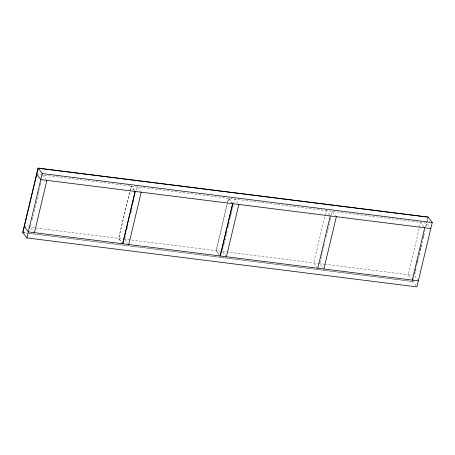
<?xml version="1.0" encoding="UTF-8"?>
<svg xmlns="http://www.w3.org/2000/svg" width="455" height="455" viewBox="0 0 455 455"><rect width="100%" height="100%" fill="white"/><g stroke="black" fill="none" stroke-linecap="round" stroke-linejoin="round"><path stroke-width="0.34" stroke-dasharray="2.27 1.71" d="M31.008 224.554L30.354 227.307L33.624 231.589M32.157 219.737L33.306 214.919M34.125 211.478L35.928 203.908M36.093 203.22L38.226 194.279M38.391 193.591L39.534 188.774M40.353 185.333L41.178 181.892M124.829 238.46L125.324 236.395M127.127 228.825L127.616 226.761M131.063 212.309L131.552 210.244M133.355 202.674L133.85 200.609M136.307 190.287L137.126 186.846L140.396 191.128M227.056 204.517L216.074 250.62L219.344 254.902M227.716 201.764L228.535 198.323L231.8 202.6M227.693 202.469L216.216 250.642L220.3 255.994M227.858 201.781L228.677 198.34L232.761 203.692M223.951 244.523L222.313 251.405L226.397 256.757M224.116 243.835L226.249 234.888M226.408 234.2L227.227 230.759M228.052 227.318L228.541 225.253M228.706 224.565L229.525 221.124M230.344 217.683L232.477 208.737M232.642 208.049L234.769 199.102L238.858 204.454M321.452 256.762L319.814 263.644L323.078 267.927M321.617 256.074L323.75 247.128M323.914 246.439L325.058 241.622M326.207 236.805L327.685 230.611M327.845 229.923L329.977 220.976M330.142 220.288L330.796 217.536M331.456 214.783L332.275 211.342L335.54 215.624M416.098 285.82L412.759 281.44L413.248 279.387M414.55 273.91L415.04 271.851M415.205 271.169L415.859 268.427M416.837 264.321L417.326 262.268M417.491 261.579L418.139 258.844M419.118 254.732L419.447 253.361M420.261 249.937L420.75 247.884M420.915 247.201L421.728 243.778M423.201 237.612L423.85 234.871M425.812 226.658L426.949 221.864M427.114 221.175L427.768 218.44M413.322 279.484L412.833 281.537L27.761 233.199M413.481 278.796L414.459 274.689M414.596 274.126L425.089 230.082M425.88 226.749L428.001 217.848M36.718 174.242L426.727 223.2L430.811 228.552M24.263 226.544L122.998 238.938M123.703 239.029L317.783 263.388M318.352 263.462L324.023 264.173M324.699 264.258L412.236 275.247M22.75 232.482L26.981 233.017M27.687 233.102L412.759 281.44M22.824 232.579L27.055 233.108M423.901 226.715L420.636 222.432L408.175 274.735L411.036 278.483M414.676 276.037L417.536 279.785M329.448 214.857L326.178 210.58L313.717 262.882L316.987 267.159M134.441 190.383L131.176 186.101L118.715 238.403L121.576 242.145M134.299 190.361L131.034 186.084L118.573 238.38L122.657 243.738M125.074 239.683L127.935 243.431M42.816 175.01L46.08 179.287"/><path stroke-width="0.68" d="M38.083 168.111L22.75 232.482L26.908 237.931L416.916 286.889L432.25 222.518L428.092 217.069L38.083 168.111L42.241 173.56L432.25 222.518M22.824 232.579L38.157 168.208L428.166 217.166M26.908 237.931L42.241 173.56M34.438 232.659L46.899 180.362M122.657 243.738L135.118 191.436M122.799 243.755L135.26 191.453M128.748 244.5L141.209 192.198M220.157 255.972L232.619 203.675M220.3 255.994L232.761 203.692M226.397 256.757L238.858 204.454M317.806 268.234L330.262 215.932M323.897 268.996L336.359 216.694M412.258 280.087L424.72 227.784M430.811 228.552L40.802 179.594L36.718 174.242M418.35 280.854L28.347 231.896L24.263 226.544"/></g></svg>
